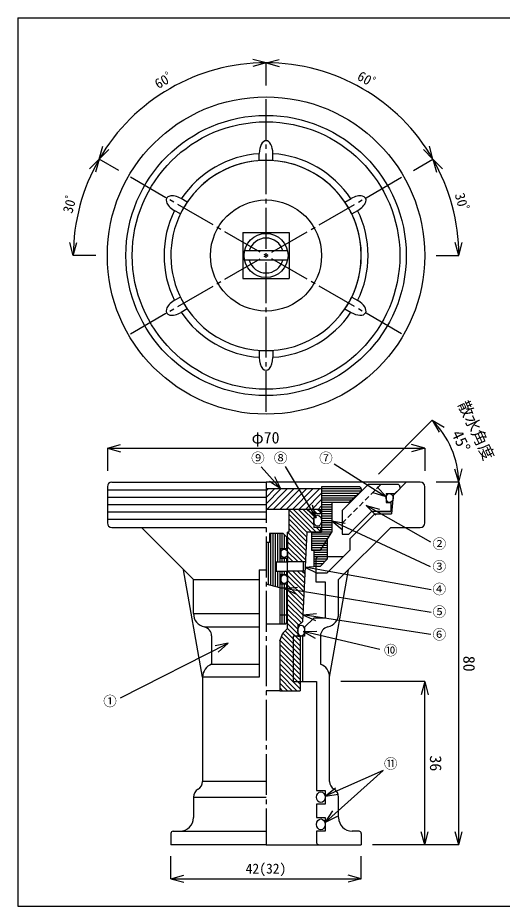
# Model space of a CAD drawing. Units: millimetres, scale not verified. Extents: x -140 to 140, y -97 to 99.
# Drawn here: x -139.9 to -33.1, y -96.9 to 99.1 of the extents above; entities that cross this region are included whole.
import ezdxf
from ezdxf.enums import TextEntityAlignment as Align

# ---------------------------------------------------------------- set-up
doc = ezdxf.new("R2010")
doc.units = ezdxf.units.MM
doc.linetypes.add('CHAIN2', pattern=[12, 9, -1, 1, -1])
doc.linetypes.add('DASHED1', pattern=[1.8, 1.2, -0.6])
for name, color, linetype in [('0-0_図面枠', 7, 'Continuous'), ('0-1_ノズル', 3, 'Continuous'), ('0-6', 4, 'Continuous')]:
    doc.layers.add(name, color=color, linetype=linetype)
doc.styles.add('ＭＳ ゴシック', font='')
doc.styles.get('ＭＳ ゴシック').set_extended_font_data('MS Gothic')

msp = doc.modelspace()

# ---------------------------------------------------------------- linework, layer by layer
at = {"layer": '0-0_図面枠', "color": 5}
msp.add_line((-139.949, 99.1), (140.051, 99.1), dxfattribs=at)
msp.add_lwpolyline([(-139.949, 99.1), (-139.949, -96.9), (140.051, -96.9), (140.051, 99.1)], dxfattribs=at)
at = {"layer": '0-1_ノズル', "color": 4}
for p, q in [((-85.202, 89.151), (-88.099, 89.928)), ((-85.202, 89.151), (-88.099, 88.375)), ((-85.202, 89.151), (-82.304, 89.928)), ((-85.202, 89.151), (-82.304, 88.375)), ((-85.202, 84.151), (-85.202, 89.151)), ((-85.202, 84.151), (-85.202, 89.151)), ((-122.008, 67.901), (-121.231, 70.799)), ((-48.395, 67.901), (-49.172, 70.799)), ((-122.008, 67.901), (-119.886, 70.023)), ((-48.395, 67.901), (-50.517, 70.023)), ((-122.008, 67.901), (-124.129, 65.78)), ((-122.008, 67.901), (-122.784, 65.003)), ((-117.677, 65.401), (-122.008, 67.901)), ((-117.677, 65.401), (-122.008, 67.901)), ((-52.726, 65.401), (-48.395, 67.901)), ((-52.726, 65.401), (-48.395, 67.901)), ((-48.395, 67.901), (-46.274, 65.78)), ((-48.395, 67.901), (-47.619, 65.003)), ((-127.702, 46.651), (-128.478, 49.549)), ((-127.702, 46.651), (-126.925, 49.549)), ((-42.702, 46.651), (-43.478, 49.549)), ((-42.702, 46.651), (-41.925, 49.549)), ((-80.456, 47.651), (-89.947, 47.651)), ((-122.702, 46.651), (-127.702, 46.651)), ((-80.456, 45.651), (-89.947, 45.651)), ((-47.702, 46.651), (-42.702, 46.651)), ((-60.434, -1.581), (-48.555, 10.298)), ((-81.937, -4.849), (-83.299, -2.176)), ((-64.202, -4.849), (-72.952, -4.849)), ((-64.202, -5.349), (-72.952, -5.349)), ((-64.757, -5.849), (-72.952, -5.849)), ((-58.703, -6.603), (-60.729, -4.391)), ((-65.312, -6.349), (-72.952, -6.349)), ((-65.867, -6.849), (-72.952, -6.849)), ((-66.423, -7.349), (-72.952, -7.349)), ((-74.18, -11.31), (-74.995, -8.423)), ((-70.702, -7.849), (-72.952, -7.849)), ((-70.702, -8.349), (-72.952, -8.349)), ((-70.702, -8.849), (-72.952, -8.849)), ((-70.702, -9.349), (-72.952, -9.349)), ((-63.101, -8.514), (-60.966, -10.621)), ((-70.702, -9.849), (-72.952, -9.849)), ((-70.702, -10.349), (-72.952, -10.349)), ((-70.702, -10.849), (-72.952, -10.849)), ((-70.702, -11.349), (-72.952, -11.349)), ((-70.702, -11.849), (-72.952, -11.849)), ((-70.702, -12.349), (-72.952, -12.349)), ((-70.702, -12.849), (-72.952, -12.849)), ((-70.702, -13.349), (-72.952, -13.349)), ((-70.702, -11.849), (-68.404, -13.778)), ((-84.202, -14.649), (-84.202, -26.113)), ((-83.702, -14.649), (-83.702, -26.247)), ((-83.202, -14.649), (-83.202, -26.381)), ((-82.702, -14.649), (-82.702, -20.949)), ((-82.202, -14.649), (-82.202, -20.949)), ((-81.702, -14.649), (-81.702, -17.949)), ((-81.202, -14.899), (-81.202, -17.949)), ((-80.702, -15.399), (-80.702, -17.949)), ((-71.014, -14.849), (-75.202, -14.849)), ((-71.327, -15.349), (-75.202, -15.349)), ((-70.702, -13.849), (-72.952, -13.849)), ((-70.702, -14.349), (-72.952, -14.349)), ((-84.702, -16.649), (-84.702, -25.979)), ((-71.639, -15.849), (-75.202, -15.849)), ((-71.702, -16.349), (-75.202, -16.349)), ((-71.702, -16.849), (-75.202, -16.849)), ((-71.702, -17.349), (-75.202, -17.349)), ((-71.702, -17.849), (-75.202, -17.849)), ((-71.702, -18.349), (-75.202, -18.349)), ((-71.702, -18.849), (-74.702, -18.849)), ((-71.702, -19.349), (-74.702, -19.349)), ((-81.702, -20.149), (-81.702, -20.949)), ((-81.202, -20.149), (-81.202, -20.949)), ((-80.702, -20.149), (-80.702, -20.949)), ((-73.702, -19.849), (-74.702, -19.849)), ((-71.702, -20.349), (-74.702, -20.349)), ((-72.202, -20.849), (-74.702, -20.849)), ((-72.702, -21.349), (-74.702, -21.349)), ((-82.702, -22.949), (-82.702, -26.515)), ((-82.202, -22.949), (-82.202, -26.649)), ((-81.702, -22.949), (-81.702, -23.749)), ((-81.202, -22.949), (-81.202, -23.749)), ((-80.702, -22.949), (-80.702, -23.749)), ((-76.669, -22.123), (-73.952, -23.394)), ((-81.702, -25.749), (-81.702, -34.649)), ((-81.239, -26.818), (-78.503, -28.049)), ((-81.202, -25.749), (-81.202, -34.649)), ((-80.702, -25.749), (-80.702, -34.399)), ((-77.072, -32.631), (-74.325, -33.837)), ((-77.032, -36.316), (-74.389, -37.735)), ((-93.524, -38.868), (-96.459, -39.487)), ((-72.192, -72.636), (-69.229, -72.168)), ((-72.113, -78.373), (-69.438, -77.014))]:
    msp.add_line(p, q, dxfattribs=at)
at = {"layer": '0-1_ノズル', "color": 7, "linetype": 'CHAIN2'}
for p, q in [((-85.202, 12.151), (-85.202, 81.651)), ((-55.324, 29.401), (-115.512, 64.151)), ((-115.079, 29.401), (-54.891, 64.151)), ((-85.202, -3.349), (-85.202, -83.349))]:
    msp.add_line(p, q, dxfattribs=at)
at = {"layer": '0-1_ノズル', "color": 7}
for p, q in [((-86.702, 67.598), (-86.702, 69.151)), ((-83.702, 67.598), (-83.702, 69.151)), ((-102.592, 58.423), (-103.937, 59.2)), ((-67.811, 58.423), (-66.466, 59.2)), ((-104.092, 55.825), (-105.437, 56.602)), ((-66.311, 55.825), (-64.966, 56.602)), ((-47.702, 46.651), (-42.702, 46.651)), ((-104.092, 37.477), (-105.437, 36.7)), ((-66.311, 37.477), (-64.966, 36.7)), ((-102.592, 34.879), (-103.937, 34.102)), ((-67.811, 34.879), (-66.466, 34.102)), ((-86.702, 25.705), (-86.702, 24.151)), ((-83.702, 25.705), (-83.702, 24.151)), ((-85.202, -5.149), (-120.202, -5.149)), ((-85.202, -6.749), (-120.202, -6.749)), ((-85.202, -8.349), (-120.202, -8.349)), ((-80.202, -9.349), (-75.202, -14.349)), ((-79.141, -9.349), (-74.141, -14.349)), ((-78.08, -9.349), (-74.702, -12.727)), ((-77.02, -9.349), (-74.692, -11.676)), ((-75.959, -9.349), (-74.702, -10.606)), ((-74.898, -9.349), (-73.898, -10.349)), ((-73.838, -9.349), (-73.202, -9.985)), ((-85.202, -9.949), (-120.202, -9.949)), ((-85.202, -11.549), (-120.202, -11.549)), ((-80.202, -10.409), (-76.204, -14.407)), ((-80.202, -11.47), (-76.252, -15.419)), ((-80.202, -12.531), (-76.301, -16.432)), ((-80.202, -13.591), (-76.349, -17.444)), ((-74.08, -13.349), (-73.202, -14.227)), ((-80.452, -14.402), (-76.397, -18.456)), ((-80.452, -15.463), (-76.445, -19.469)), ((-80.452, -16.523), (-76.494, -20.481)), ((-80.452, -17.584), (-77.087, -20.949)), ((-80.452, -18.645), (-78.147, -20.949)), ((-80.452, -19.705), (-79.208, -20.949)), ((-80.452, -20.766), (-80.269, -20.949)), ((-76.516, -20.949), (-80.452, -20.949)), ((-76.952, -22.949), (-76.952, -20.949)), ((-76.611, -22.949), (-80.452, -22.949)), ((-80.39, -22.949), (-76.783, -26.556)), ((-79.329, -22.949), (-76.735, -25.544)), ((-78.269, -22.949), (-76.686, -24.531)), ((-77.208, -22.949), (-76.638, -23.519)), ((-80.452, -23.948), (-76.831, -27.569)), ((-80.452, -25.009), (-76.879, -28.581)), ((-80.452, -26.069), (-76.927, -29.593)), ((-80.452, -27.13), (-76.976, -30.606)), ((-80.452, -28.191), (-77.024, -31.618)), ((-80.452, -29.251), (-77.072, -32.631)), ((-80.452, -30.312), (-77.12, -33.643)), ((-80.452, -31.373), (-77.411, -34.413)), ((-80.452, -32.433), (-78.036, -34.849)), ((-80.452, -33.494), (-78.202, -35.744)), ((-80.452, -34.555), (-78.202, -36.805)), ((-81.51, -36.678), (-77.702, -40.487)), ((-80.99, -36.137), (-77.702, -39.426)), ((-80.46, -35.607), (-77.702, -38.365)), ((-82.202, -39.169), (-77.702, -43.669)), ((-82.131, -38.178), (-77.702, -42.608)), ((-81.82, -37.428), (-77.702, -41.547)), ((-82.202, -40.229), (-77.702, -44.729)), ((-82.202, -41.29), (-77.702, -45.79)), ((-82.202, -42.351), (-77.702, -46.851)), ((-82.202, -43.411), (-77.702, -47.911)), ((-82.202, -44.472), (-77.702, -48.972)), ((-82.202, -45.533), (-78.385, -49.349)), ((-82.202, -46.593), (-79.446, -49.349)), ((-82.202, -47.654), (-80.507, -49.349)), ((-82.202, -48.715), (-81.567, -49.349))]:
    msp.add_line(p, q, dxfattribs=at)
at = {"layer": '0-1_ノズル'}
for p, q in [((-90.302, 51.751), (-90.302, 41.551)), ((-90.302, 41.551), (-80.102, 41.551)), ((-119.202, -3.349), (-85.202, -3.349)), ((-51.202, -3.349), (-85.202, -3.349)), ((-68.452, -9.599), (-62.702, -3.849)), ((-56.202, -3.849), (-62.702, -3.849)), ((-120.202, -4.349), (-120.202, -12.349)), ((-64.702, -4.349), (-72.952, -4.349)), ((-72.952, -4.349), (-72.952, -14.349)), ((-58.702, -5.849), (-58.702, -7.849)), ((-58.702, -5.849), (-56.812, -5.849)), ((-55.702, -4.849), (-56.812, -5.849)), ((-55.702, -4.349), (-55.702, -4.849)), ((-50.202, -12.349), (-50.202, -4.349)), ((-73.702, -9.349), (-85.202, -9.349)), ((-80.202, -9.349), (-80.202, -14.349)), ((-73.702, -9.349), (-73.202, -9.349)), ((-73.202, -10.349), (-73.202, -9.349)), ((-70.702, -7.849), (-70.702, -14.349)), ((-68.452, -9.599), (-68.452, -14.849)), ((-58.702, -7.849), (-57.702, -7.849)), ((-57.702, -7.849), (-57.702, -9.849)), ((-74.702, -10.349), (-74.702, -13.349)), ((-73.202, -10.349), (-74.702, -10.349)), ((-66.952, -14.849), (-61.952, -9.849)), ((-57.702, -9.849), (-61.952, -9.849)), ((-60.202, -9.849), (-57.702, -9.849)), ((-119.202, -13.349), (-112.702, -13.349)), ((-112.702, -13.349), (-85.202, -13.349)), ((-73.202, -13.349), (-74.702, -13.349)), ((-73.202, -13.349), (-73.202, -14.349)), ((-69.202, -24.849), (-57.702, -13.349)), ((-57.702, -13.349), (-51.202, -13.349)), ((-84.452, -14.649), (-84.452, -16.649)), ((-81.452, -14.649), (-84.452, -14.649)), ((-81.452, -14.649), (-80.452, -15.649)), ((-80.202, -14.349), (-80.452, -14.349)), ((-80.452, -15.649), (-80.452, -17.949)), ((-76.202, -14.349), (-77.145, -34.159)), ((-73.202, -14.349), (-76.202, -14.349)), ((-75.202, -14.349), (-75.202, -18.349)), ((-75.202, -14.349), (-72.952, -14.349)), ((-73.202, -18.349), (-70.702, -14.349)), ((-68.452, -14.849), (-66.952, -14.849)), ((-84.452, -16.649), (-85.202, -16.649)), ((-71.702, -15.949), (-71.702, -20.349)), ((-66.702, -15.849), (-66.702, -18.349)), ((-81.952, -17.949), (-81.952, -20.149)), ((-81.952, -17.949), (-80.452, -17.949)), ((-75.202, -18.349), (-73.202, -18.349)), ((-71.702, -23.349), (-66.702, -18.349)), ((-82.952, -20.949), (-82.952, -22.949)), ((-82.952, -20.949), (-80.452, -20.949)), ((-81.952, -20.149), (-80.452, -20.149)), ((-80.452, -20.149), (-80.452, -20.949)), ((-74.202, -20.349), (-74.202, -23.349)), ((-68.202, -19.849), (-73.702, -19.849)), ((-86.702, -22.674), (-86.702, -46.349)), ((-86.702, -22.674), (-85.202, -22.674)), ((-82.952, -22.949), (-80.452, -22.949)), ((-80.452, -23.749), (-80.452, -22.949)), ((-74.202, -23.349), (-74.202, -25.349)), ((-74.202, -23.349), (-71.702, -23.349)), ((-71.202, -46.349), (-67.027, -22.674)), ((-101.202, -24.849), (-86.702, -24.849)), ((-81.952, -23.749), (-81.952, -25.749)), ((-81.952, -23.749), (-80.452, -23.749)), ((-74.202, -25.349), (-72.202, -25.349)), ((-72.202, -25.349), (-72.202, -33.349)), ((-69.202, -32.349), (-69.202, -24.849)), ((-82.202, -26.649), (-85.202, -25.845)), ((-82.202, -26.649), (-80.452, -26.649)), ((-82.202, -26.649), (-82.202, -34.649)), ((-81.952, -25.749), (-80.452, -25.749)), ((-80.452, -34.149), (-80.452, -25.749)), ((-101.202, -32.349), (-86.702, -32.349)), ((-82.202, -32.649), (-80.452, -32.649)), ((-80.952, -34.649), (-85.202, -34.649)), ((-80.952, -34.649), (-80.452, -34.149)), ((-77.869, -34.849), (-78.202, -34.849)), ((-77.869, -34.849), (-77.145, -34.159)), ((-86.702, -35.349), (-98.802, -35.349)), ((-82.202, -38.349), (-81.494, -36.642)), ((-81.494, -36.642), (-80.452, -35.599)), ((-76.702, -35.349), (-76.702, -37.349)), ((-97.202, -37.248), (-97.202, -43.52)), ((-82.202, -38.349), (-82.202, -49.349)), ((-79.202, -37.349), (-79.202, -47.349)), ((-76.702, -37.349), (-79.202, -37.349)), ((-77.702, -37.349), (-77.702, -49.349)), ((-77.202, -37.349), (-77.202, -47.349)), ((-73.202, -37.248), (-73.202, -43.52)), ((-97.202, -43.52), (-86.702, -43.52)), ((-99.202, -46.349), (-99.202, -64.212)), ((-71.202, -69.349), (-71.202, -46.349)), ((-79.202, -47.349), (-74.052, -47.349)), ((-74.052, -47.349), (-74.052, -71.349)), ((-82.202, -49.349), (-85.202, -49.349)), ((-82.202, -49.349), (-77.702, -49.349)), ((-99.202, -64.212), (-99.202, -69.349)), ((-85.202, -69.349), (-99.202, -69.349)), ((-74.052, -71.349), (-72.202, -71.349)), ((-72.202, -71.349), (-72.202, -74.349)), ((-101.202, -72.813), (-85.202, -72.813)), ((-101.202, -72.813), (-101.202, -77.349)), ((-74.052, -74.349), (-74.052, -77.349)), ((-72.202, -74.349), (-74.052, -74.349)), ((-69.202, -77.349), (-69.202, -72.813)), ((-74.052, -77.349), (-72.202, -77.349)), ((-72.202, -77.349), (-72.202, -80.349)), ((-105.702, -80.349), (-104.202, -80.349)), ((-104.202, -80.349), (-85.202, -80.349)), ((-74.052, -80.349), (-74.052, -82.849)), ((-72.202, -80.349), (-74.052, -80.349)), ((-64.702, -80.349), (-66.202, -80.349)), ((-106.202, -80.849), (-106.202, -83.349)), ((-64.202, -80.849), (-64.202, -83.349)), ((-85.202, -83.349), (-106.202, -83.349)), ((-85.202, -83.349), (-64.202, -83.349)), ((-73.552, -83.349), (-69.202, -83.349))]:
    msp.add_line(p, q, dxfattribs=at)
at = {"layer": '0-1_ノズル', "color": 7, "linetype": 'DASHED1'}
msp.add_line((-68.452, -12.427), (-59.873, -3.849), dxfattribs=at)
at = {"layer": '0-1_ノズル', "color": 2}
for p, q in [((-72.952, -4.849), (-85.202, -4.849)), ((-81.937, -4.849), (-85.202, -8.114)), ((-83.351, -4.849), (-85.202, -6.699)), ((-84.765, -4.849), (-85.202, -5.285)), ((-80.523, -4.849), (-85.023, -9.349)), ((-79.108, -4.849), (-83.608, -9.349)), ((-77.694, -4.849), (-82.194, -9.349)), ((-76.28, -4.849), (-80.78, -9.349)), ((-74.866, -4.849), (-79.366, -9.349)), ((-73.452, -4.849), (-77.952, -9.349)), ((-72.952, -5.763), (-76.537, -9.349)), ((-72.952, -7.177), (-75.123, -9.349)), ((-72.952, -8.591), (-73.705, -9.345)), ((-73.202, -9.349), (-72.952, -9.349))]:
    msp.add_line(p, q, dxfattribs=at)
at = {"layer": '0-1_ノズル'}
for points in [[(-90.302, 51.751), (-80.102, 51.751), (-80.102, 41.551)], [(-54.287, -3.349), (-57.202, -6.264), (-57.552, -10.349)], [(-64.202, -4.849), (-64.202, -5.349), (-66.978, -7.849), (-70.702, -7.849)], [(-66.702, -15.849), (-61.202, -10.349), (-57.552, -10.349)], [(-101.202, -32.349), (-101.202, -24.849), (-112.702, -13.349)], [(-80.452, -35.599), (-80.452, -35.345), (-80.452, -14.349)], [(-74.702, -18.349), (-74.702, -21.849), (-73.202, -21.849), (-71.702, -20.349)], [(-86.702, -46.349), (-99.202, -46.349), (-103.376, -22.674)], [(-78.202, -34.849), (-78.202, -37.349), (-77.702, -37.349)], [(-72.202, -33.349), (-74.702, -33.349), (-76.702, -35.349)]]:
    msp.add_lwpolyline(points, dxfattribs=at)
at = {"layer": '0-1_ノズル', "color": 4}
for points in [[(-86.308, 0.004), (-81.937, -4.849), (-84.453, -3.215)], [(-80.968, 0.094), (-74.18, -11.31), (-76.329, -9.217)], [(-70.198, 0.728), (-58.703, -6.603), (-61.564, -5.7)], [(-48.897, -16.59), (-63.101, -8.514), (-60.198, -9.271)], [(-48.969, -21.997), (-70.702, -11.849), (-67.747, -12.371)], [(-48.811, -27.069), (-76.669, -22.123), (-73.68, -21.865)], [(-48.811, -32.077), (-81.239, -26.818), (-78.254, -26.516)], [(-48.856, -36.95), (-77.072, -32.631), (-74.09, -32.302)], [(-60.089, -40.299), (-77.032, -36.316), (-74.033, -36.223)], [(-117.266, -50.921), (-93.524, -38.868), (-95.756, -40.872)], [(-59.391, -66.945), (-72.192, -72.636), (-69.86, -70.749)], [(-59.391, -66.945), (-72.113, -78.373), (-70.476, -75.859)]]:
    msp.add_lwpolyline(points, dxfattribs=at)
at = {"layer": '0-1_ノズル'}
for radius in [35, 30.915, 29.5, 12.25]:
    msp.add_circle((-85.202, 46.651), radius, dxfattribs=at)
at = {"layer": '0-1_ノズル', "color": 4}
msp.add_circle((-85.202, 46.651), 4.85, dxfattribs=at)
for centre, radius, start, end in [((-85.202, 46.651), 42.5, 90, 150), ((-85.202, 46.651), 42.5, 30, 90), ((-85.202, 46.651), 42.5, 150, 180), ((-85.202, 46.651), 42.5, 360, 30), ((-85.202, 46.651), 3.85, 15.05465, 164.94535), ((-85.202, 46.651), 3.85, 195.05465, 344.94535), ((-62.702, -3.849), 20.006, 1.4321, 45)]:
    msp.add_arc(centre, radius, start, end, dxfattribs=at)
at = {"layer": '0-1_ノズル'}
for centre, radius, start, end in [((-85.202, 46.651), 22.5, 93.82255, 146.17745), ((-85.202, 46.651), 22.5, 33.82255, 86.17745), ((-85.202, 46.651), 21, 95.46502, 204.53498), ((-85.202, 46.651), 21, 204.53498, 155.46502), ((-85.202, 46.651), 21, 85.90396, 94.09604), ((-85.202, 46.651), 21, 35.46502, 84.53498), ((-85.202, 46.651), 21, 324.53498, 35.46502), ((-85.202, 46.651), 21, 145.90396, 154.09604), ((-85.202, 46.651), 21, 25.90396, 34.09604), ((-85.202, 46.651), 22.5, 153.82255, 206.17745), ((-85.202, 46.651), 22.5, 333.82255, 26.17745), ((-85.202, 46.651), 21, 205.90396, 214.09604), ((-85.202, 46.651), 21, 325.90396, 334.09604), ((-85.202, 46.651), 22.5, 213.82255, 266.17745), ((-85.202, 46.651), 22.5, 273.82255, 326.17745), ((-85.202, 46.651), 21, 265.90396, 274.09604), ((-119.202, -4.349), 1, 90, 180), ((-119.202, -4.349), 1, 90, 180), ((-119.202, -4.349), 1, 90, 180), ((-56.202, -4.349), 0.5, 0, 90), ((-51.202, -4.349), 1, 0, 90), ((-64.702, -4.849), 0.5, 0, 90), ((-119.202, -12.349), 1, 180, 270), ((-51.202, -12.349), 1, 270, 0), ((-73.702, -20.349), 0.5, 90, 180), ((-98.202, -32.349), 3, 180, 258.46304), ((-72.202, -32.349), 3, 281.53696, 0), ((-99.202, -37.248), 2, 0, 78.46304), ((-71.202, -37.248), 2, 101.53696, 180), ((-96.202, -46.349), 3, 109.47122, 180), ((-74.202, -46.349), 3, 0, 70.52878), ((-101.202, -69.349), 2, 300, 0), ((-69.202, -69.349), 2, 180, 240), ((-99.202, -72.813), 2, 120, 180), ((-71.202, -72.813), 2, 0, 60), ((-104.202, -77.349), 3, 270, 0), ((-66.202, -77.349), 3, 180, 270), ((-105.702, -80.849), 0.5, 90, 180), ((-64.702, -80.849), 0.5, 0, 90), ((-73.552, -82.849), 0.5, 180, 270)]:
    msp.add_arc(centre, radius, start, end, dxfattribs=at)
at = {"layer": '0-1_ノズル', "color": 7}
for centre, major_axis, start_param, end_param in [((-85.202, 69.151), (0, 2.828), 4.712389, 7.8539816), ((-104.687, 57.901), (2.449, -1.414), 1.5707963, 4.712389), ((-65.716, 57.901), (-2.449, -1.414), 1.5707963, 4.712389), ((-104.687, 35.401), (2.449, 1.414), 1.5707963, 4.712389), ((-65.716, 35.401), (2.449, -1.414), 4.712389, 7.8539816), ((-85.202, 24.151), (0, 2.828), 1.5707963, 4.712389)]:
    msp.add_ellipse(centre, major_axis=major_axis, ratio=0.53042, start_param=start_param, end_param=end_param, dxfattribs=at)
for centre, major_axis, ratio in [((-57.952, -6.849), (0, 1), 0.75), ((-73.827, -11.849), (0, 1.2), 0.7292), ((-81.202, -19.049), (0, 0.95), 0.7895), ((-81.202, -24.749), (0, 0.95), 0.7895), ((-77.452, -36.099), (0, 1.2), 0.625), ((-73.127, -72.849), (0, 1.2), 0.770833), ((-73.127, -78.849), (0, 1.2), 0.770833)]:
    msp.add_ellipse(centre, major_axis=major_axis, ratio=ratio, dxfattribs=at)
at = {"layer": '0-6'}
for p, q in [((-48.555, 10.298), (-45.957, 8.798)), ((-48.555, 10.298), (-47.055, 7.7)), ((-120.202, 4.151), (-117.304, 4.928)), ((-120.202, 4.151), (-50.202, 4.151)), ((-120.202, 4.151), (-117.304, 3.375)), ((-120.202, 4.151), (-120.202, -0.849)), ((-50.202, 4.151), (-53.099, 4.928)), ((-50.202, 4.151), (-53.099, 3.375)), ((-50.202, 4.151), (-50.202, -0.849)), ((-42.702, -3.349), (-43.55, -0.471)), ((-42.702, -3.349), (-41.998, -0.433)), ((-42.702, -3.349), (-47.702, -3.349)), ((-42.702, -3.349), (-43.478, -6.247)), ((-42.702, -3.349), (-41.925, -6.247)), ((-42.702, -83.349), (-42.702, -3.349)), ((-50.202, -47.349), (-68.702, -47.349)), ((-50.202, -47.349), (-50.978, -50.247)), ((-50.202, -83.349), (-50.202, -47.349)), ((-50.202, -47.349), (-49.425, -50.247)), ((-50.202, -83.349), (-50.978, -80.451)), ((-50.202, -83.349), (-49.425, -80.451)), ((-42.702, -83.349), (-43.478, -80.451)), ((-42.702, -83.349), (-41.925, -80.451)), ((-50.202, -83.349), (-61.702, -83.349)), ((-42.702, -83.349), (-50.202, -83.349)), ((-106.202, -90.849), (-106.202, -85.849)), ((-64.202, -90.849), (-64.202, -85.849)), ((-106.202, -90.849), (-103.304, -90.072)), ((-64.202, -90.849), (-67.099, -90.072)), ((-106.202, -90.849), (-64.202, -90.849)), ((-106.202, -90.849), (-103.304, -91.625)), ((-64.202, -90.849), (-67.099, -91.625))]:
    msp.add_line(p, q, dxfattribs=at)
msp.add_arc((-62.702, -3.849), 20.006, 1.4321, 45, dxfattribs=at)

# ---------------------------------------------------------------- texts
at = {"layer": '0-1_ノズル', "color": 7, "style": 'ＭＳ ゴシック'}
for s, height, rotation, p in [('60ﾟ', 2.199, 30, (-108.65, 82.765)), ('60ﾟ', 2.199, 330, (-65.65, 85.015)), ('30ﾟ', 2.199, 75, (-127.319, 55.607)), ('30ﾟ', 2.199, 285, (-44.249, 59.954)), ('散水角度', 2.566, 295, (-43.667, 13.566)), ('45°', 2.566, 295, (-45.074, 7.039))]:
    msp.add_text(s, height=height, rotation=rotation, dxfattribs=at).set_placement(p, align=Align.BOTTOM_LEFT)
for s, p in [('⑨', (-88.493, 0.228)), ('⑧', (-83.493, 0.228)), ('⑦', (-73.493, 0.228)), ('②', (-48.488, -18.712)), ('③', (-48.488, -23.712)), ('④', (-48.488, -28.712)), ('⑤', (-48.488, -33.712)), ('⑥', (-48.488, -38.712)), ('⑩', (-59.213, -42.198)), ('①', (-121.114, -53.412)), ('⑪', (-59.213, -67.198))]:
    msp.add_text(s, height=2.199, dxfattribs=at).set_placement(p, align=Align.BOTTOM_LEFT)
at = {"layer": '0-6', "color": 7, "style": 'ＭＳ ゴシック'}
for s, height, p in [('φ70', 2.566, (-88.384, 4.415)), ('42(32)', 2.199, (-89.702, -90.349))]:
    msp.add_text(s, height=height, dxfattribs=at).set_placement(p, align=Align.BOTTOM_LEFT)
for s, p in [('80', (-42.476, -41.661)), ('36', (-49.832, -63.633))]:
    msp.add_text(s, height=2.566, rotation=270, dxfattribs=at).set_placement(p, align=Align.BOTTOM_LEFT)

doc.saveas('drawing.dxf')
